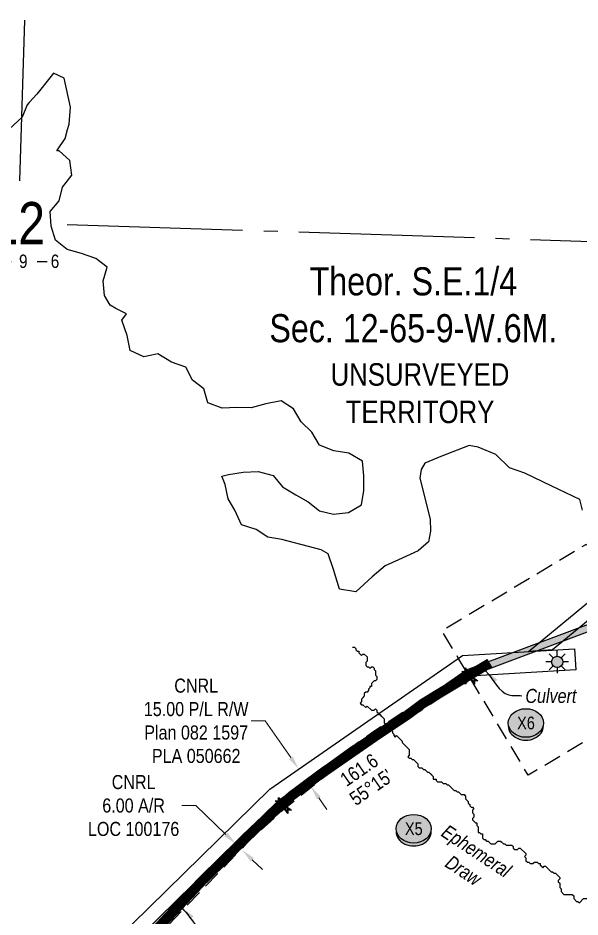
# Model space of a CAD drawing. Extents: x 355593 to 361635, y 6051593 to 6055416.
# Drawn here: x 356541 to 356941, y 6053245 to 6053885 of the extents above; entities that cross this region are included whole.
import ezdxf
from ezdxf.enums import TextEntityAlignment as Align

# ---------------------------------------------------------------- set-up
doc = ezdxf.new("R2010")
doc.units = 0
doc.header["$LTSCALE"] = 5
doc.header["$PDMODE"] = 34
doc.header["$PDSIZE"] = 0.03
for name, pattern in [('foc-ACCESSROAD', [3.75, 2.5, -1.25]), ('foc-QUARTERLINE', [33, 25, -3, 2, -3]), ('foc-TOPO-ephemeral', [6.25, 3.125, -0.625, 0.625, -0.625, 0.625, -0.625])]:
    doc.linetypes.add(name, pattern=pattern)
doc.layers.get('Defpoints').update_dxf_attribs({"color": 9})
for name, color, linetype in [('10', 1, 'Continuous'), ('9', 3, 'Continuous'), ('AS-ROADS', 254, 'Continuous'), ('C-AR', 13, 'foc-ACCESSROAD'), ('C-RW', 13, 'Continuous'), ('C-SYMBOL', 7, 'Continuous'), ('C-WS', 13, 'foc-ACCESSROAD'), ('C-WS-S', 8, 'Continuous'), ('L-BD', 7, 'Continuous'), ('L-MON', 1, 'Continuous'), ('L-QSEC', 8, 'foc-QUARTERLINE'), ('L-SECLBL', 7, 'Continuous'), ('L-UNS-T', 3, 'Continuous'), ('P-CROSSINGS', 250, 'Continuous'), ('P-PROPOSED', 10, 'Continuous'), ('P-PROPOSED-H', 21, 'Continuous'), ('T-DRAW', 143, 'foc-TOPO-ephemeral'), ('T-WATER-T', 170, 'Continuous'), ('WETLAND', 143, 'Continuous')]:
    doc.layers.add(name, color=color, linetype=linetype)
for name, color, linetype, lineweight in [('AS-GENERAL', 48, 'Continuous', 18), ('C-AR-T', 13, 'Continuous', 9), ('C-RW-T', 13, 'Continuous', 9), ('T-TEXT', 48, 'Continuous', 18)]:
    doc.layers.add(name, color=color, linetype=linetype, lineweight=lineweight)
doc.styles.add('175L', font='ARIALN.TTF', dxfattribs={"height": 20})
doc.styles.add('80CG', font='ARIALN.TTF', dxfattribs={"height": 10})
doc.styles.add('80L', font='ARIALN.TTF', dxfattribs={"height": 10})
doc.styles.add('80LS', font='ARIALNI.TTF', dxfattribs={"height": 10})
doc.styles.add('Crossing', font='ARIALN.TTF', dxfattribs={"height": 10})
doc.styles.add('foc-LtypeFont', font='ARIALN.TTF', dxfattribs={"height": 7.35})
doc.styles.add('SIMPLEX', font='ARIALN.TTF')
doc.linetypes.add('foc-TOPO-flowdirection-NOLINE', pattern='A,0,[">",foc-LtypeFont,S=0.3,R=0,X=0,Y=-0.945],-20,[">",foc-LtypeFont,S=0.3,R=0,X=0,Y=-0.945],0', length=20)
doc.dimstyles.new('Compass 5 000', dxfattribs={"dimscale": 5, "dimtxt": 9, "dimasz": 2, "dimexe": 0.2, "dimexo": 0.0625, "dimgap": 0.5, "dimtad": 0, "dimtih": 1, "dimtoh": 1, "dimzin": 0, "dimdsep": 46, "dimtxsty": '80CG', "dimcen": 0.1, "dimse1": 1, "dimse2": 1, "dimclrd": 256, "dimclrt": 256, "dimaunit": 1, "dimadec": 4, "dimazin": 0, "dimtfac": 0.06, "dimtofl": 0, "dimtmove": 0, "dimatfit": 1, "dimfxl": 0.2, "dimtolj": 1, "dimtzin": 0, "dimlwd": -1, "dimarcsym": 0})

# ---------------------------------------------------------------- blocks, each defined once
blk = doc.blocks.new('L-SECLBL')
at = {"layer": '9', "color": 7}
for p, q in [((-5.08, -27.83), (-12.29, -27.83)), ((20.7, -27.83), (13.5, -27.83))]:
    blk.add_line(p, q, dxfattribs=at)
at = {"layer": '10', "color": 2, "style": 'SIMPLEX'}
blk.add_attdef('SEC', text='', height=30, dxfattribs=at).set_placement((0, 0), align=Align.MIDDLE)
at = {"layer": '10', "color": 5, "style": '80L'}
blk.add_attdef('TWP', text='', height=9.5, dxfattribs=at).set_placement((-14.43, -27.37), align=Align.MIDDLE_RIGHT)
blk.add_attdef('RGE', text='', height=9.5, dxfattribs=at).set_placement((3.62, -27.37), align=Align.MIDDLE_CENTER)
blk.add_attdef('MER', text='', height=9.5, dxfattribs=at).set_placement((23.17, -27.37), align=Align.MIDDLE_LEFT)
blk = doc.blocks.new('*D424')
at = {"layer": 'C-AR-T', "transparency": 16777216}
for p, q in [((356667.64, 6053324.7), (356657.64, 6053324.7)), ((356689.03, 6053304.18), (356667.64, 6053324.7)), ((356707.78, 6053286.18), (356715, 6053279.25))]:
    blk.add_line(p, q, dxfattribs=at)
for points in [[(356690.18, 6053305.38), (356687.87, 6053302.97), (356696.24, 6053297.25)], [(356708.94, 6053287.38), (356706.63, 6053284.97), (356700.57, 6053293.1)]]:
    blk.add_solid(points, dxfattribs=at)
at = {"layer": 'Defpoints', "color": 0, "transparency": 16777216}
for p in [(356695.84, 6053296.84), (356700.17, 6053292.68), (356700.57, 6053293.1)]:
    blk.add_point(p, dxfattribs=at)
at = {"layer": 'C-AR-T', "transparency": 16777216, "insert": (356623.34, 6053324.7), "char_height": 10, "attachment_point": 5, "style": '80CG'}
blk.add_mtext('\\A1;CNRL\\P6.00 A/R\\PLOC 100176', dxfattribs=at)
blk = doc.blocks.new('*D437')
at = {"layer": 'C-RW-T', "transparency": 16777216}
for p, q in [((356716.94, 6053384.98), (356706.94, 6053384.98)), ((356735.16, 6053358.83), (356716.94, 6053384.98)), ((356755.14, 6053330.14), (356760.86, 6053321.94))]:
    blk.add_line(p, q, dxfattribs=at)
for points in [[(356736.52, 6053359.79), (356733.79, 6053357.88), (356740.87, 6053350.63)], [(356756.51, 6053331.09), (356753.78, 6053329.19), (356749.43, 6053338.35)]]:
    blk.add_solid(points, dxfattribs=at)
at = {"layer": 'Defpoints', "color": 0, "transparency": 16777216}
for p in [(356769.33, 6053370.45), (356777.89, 6053358.17), (356740.87, 6053350.63)]:
    blk.add_point(p, dxfattribs=at)
at = {"layer": 'C-RW-T', "transparency": 16777216, "insert": (356667.86, 6053384.98), "char_height": 10, "attachment_point": 5, "style": '80CG'}
blk.add_mtext('\\A1;CNRL\\P15.00 P/L R/W\\PPlan 082 1597\\PPLA 050662', dxfattribs=at)
blk = doc.blocks.new('GAS')
h = blk.add_hatch(color=255)
h.dxf.hatch_style = 1
edge = h.paths.add_edge_path()
edge.add_arc((0, 0), 0.9, 0, 360)
for p, q in [((0, 0.81), (0, 1.62)), ((-0.81, 0), (-1.62, 0)), ((-0.57, 0.57), (-1.14, 1.14)), ((0.57, 0.57), (1.14, 1.14)), ((1.62, 0), (0.81, 0)), ((-0.57, -0.57), (-1.14, -1.14)), ((0, -0.81), (0, -1.62)), ((1.14, -1.14), (0.57, -0.57))]:
    blk.add_line(p, q)
blk.add_circle((0, 0), 0.8)
blk = doc.blocks.new('xing2')
h = blk.add_hatch(color=50)
h.dxf.hatch_style = 1
edge = h.paths.add_edge_path()
edge.add_ellipse((0, 0), major_axis=(-12.5, 0), ratio=0.816297, start_angle=0, end_angle=360)
h = blk.add_hatch(color=250)
h.dxf.hatch_style = 1
edge = h.paths.add_edge_path()
edge.add_ellipse((0, -2.05), major_axis=(-12.5, 0), ratio=0.816297, start_angle=0, end_angle=180)
edge.add_line((12.5, -2.05), (12.5, 0))
edge.add_ellipse((0, 0), major_axis=(-12.5, 0), ratio=0.816297, start_angle=0, end_angle=180, ccw=False)
edge.add_line((-12.5, 0), (-12.5, -2.05))
at = {"color": 250}
blk.add_ellipse((0, 0), major_axis=(-12.5, 0), ratio=0.816297, dxfattribs=at)
blk.add_ellipse((0, -2.05), major_axis=(-12.5, 0), ratio=0.816297, start_param=0, end_param=3.141593, dxfattribs=at)
at = {"color": 250, "style": 'Crossing'}
blk.add_attdef('CROSSING', text='', height=9, dxfattribs=at).set_placement((0.09, 0.02), align=Align.MIDDLE_CENTER)
at = {"color": 250, "style": 'Crossing', "flags": 1}
for tag, p in [('OWNER', (0.09, -12.49)), ('DESCRIPTION', (0.09, -25.77)), ('LOCATION', (0.09, -39.3)), ('DWG_REF', (0.09, -52.84))]:
    blk.add_attdef(tag, text='', height=9, dxfattribs=at).set_placement(p, align=Align.MIDDLE_CENTER)
blk = doc.blocks.new('TEMP')
h = blk.add_hatch(color=255)
h.dxf.hatch_style = 1
h.paths.add_polyline_path([(0, 0.25), (-0.67, 1.15), (-0.67, 0.67), (-1.15, 0.67), (-0.25, 0), (-1.15, -0.67), (-0.67, -0.67), (-0.67, -1.15), (0, -0.25), (0.67, -1.15), (0.67, -0.67), (1.15, -0.67), (0.25, 0), (1.15, 0.67), (0.67, 0.67), (0.67, 1.15)])
h.paths.add_polyline_path([(0.57, 0.85), (0.57, 0.57), (0.85, 0.57), (0.08, 0), (0.85, -0.57), (0.57, -0.57), (0.57, -0.85), (0, -0.08), (-0.57, -0.85), (-0.57, -0.57), (-0.85, -0.57), (-0.08, 0), (-0.85, 0.57), (-0.57, 0.57), (-0.57, 0.85), (0, 0.08)], flags=16)
h = blk.add_hatch(color=1)
h.dxf.hatch_style = 1
h.paths.add_polyline_path([(0, 0.08), (-0.57, 0.85), (-0.57, 0.57), (-0.85, 0.57), (-0.08, 0), (-0.85, -0.57), (-0.57, -0.57), (-0.57, -0.85), (0, -0.08), (0.57, -0.85), (0.57, -0.57), (0.85, -0.57), (0.08, 0), (0.85, 0.57), (0.57, 0.57), (0.57, 0.85)])
at = {"color": 1}
for p, q in [((-0.08, 0), (0.08, 0)), ((0, 0.08), (0, -0.08))]:
    blk.add_line(p, q, dxfattribs=at)
at = {"color": 255, "flags": 128}
blk.add_lwpolyline([(-0.25, 0), (-1.15, 0.67), (-0.67, 0.67), (-0.67, 1.15), (0, 0.25), (0.67, 1.15), (0.67, 0.67), (1.15, 0.67), (0.25, 0), (1.15, -0.67), (0.67, -0.67), (0.67, -1.15), (0, -0.25), (-0.67, -1.15), (-0.67, -0.67), (-1.15, -0.67)], close=True, dxfattribs=at)
at = {"color": 1, "flags": 128}
blk.add_lwpolyline([(-0.08, 0), (-0.85, 0.57), (-0.57, 0.57), (-0.57, 0.85), (0, 0.08), (0.57, 0.85), (0.57, 0.57), (0.85, 0.57), (0.08, 0), (0.85, -0.57), (0.57, -0.57), (0.57, -0.85), (0, -0.08), (-0.57, -0.85), (-0.57, -0.57), (-0.85, -0.57)], close=True, dxfattribs=at)

msp = doc.modelspace()

# ---------------------------------------------------------------- hatches: boundary and pattern name
at = {"layer": 'P-PROPOSED-H'}
h = msp.add_hatch(color=256, dxfattribs=at)
h.dxf.hatch_style = 1
h.paths.add_polyline_path([(358890.644, 6054837.913), (358775.776, 6054680.894), (358719.363, 6054595.314), (358720.642, 6054582.102), (358726.752, 6054444.2), (358706.763, 6054443.653), (358700.924, 6054575.443), (358552.306, 6054439.338), (358502.568, 6054408.773), (358321.722, 6054350.661), (358060.822, 6054305.104), (357878.506, 6054313.182), (357834.693, 6054308.537), (357405.628, 6054132.847), (357201.32, 6054051.822), (357181.661, 6054011.606), (357181.705, 6053981.57), (357208.46, 6053935.181), (357209.254, 6053873.111), (357175.646, 6053813.023), (357155.589, 6053713.558), (357155.871, 6053613.069), (357120.248, 6053539.783), (356976.329, 6053459.385), (356862.534, 6053416.883), (356729.817, 6053324.812), (356485.668, 6053085.555), (356387.542, 6052979.833), (356315.907, 6052954.251), (356311.858, 6052958.113), (356384.71, 6052984.129), (356482.085, 6053089.042), (356726.621, 6053328.678), (356860.199, 6053421.347), (356974.224, 6053463.934), (357116.439, 6053543.381), (357150.87, 6053614.213), (357150.589, 6053714.05), (357170.901, 6053814.779), (357204.239, 6053874.384), (357203.479, 6053933.813), (357176.708, 6053980.229), (357176.661, 6054012.759), (357197.679, 6054055.755), (357403.759, 6054137.483), (357833.458, 6054313.432), (357878.352, 6054318.192), (358060.499, 6054310.122), (358320.522, 6054355.526), (358500.465, 6054413.348), (358549.282, 6054443.347), (358705.443, 6054586.36), (358711.539, 6054448.784), (358721.533, 6054449.058), (358715.654, 6054581.751), (358714.218, 6054596.591), (358771.67, 6054683.747), (358889.198, 6054844.402), (359006.559, 6054780.171), (359037.105, 6054799.378), (359044.215, 6054812.219), (359048.588, 6054809.798), (359040.855, 6054795.831), (359006.734, 6054774.377)])

# ---------------------------------------------------------------- linework, layer by layer
at = {"layer": 'AS-GENERAL', "const_width": 1.5, "flags": 128}
msp.add_lwpolyline([(356870.727, 6053426.238), (356874.014, 6053420.335)], dxfattribs=at)
at = {"layer": 'AS-ROADS', "const_width": 7, "flags": 128}
msp.add_lwpolyline([(356525.241, 6053144.056), (356559.112, 6053180.488), (356571.494, 6053190.522), (356576.62, 6053192.706), (356592.17, 6053195.932), (356599.031, 6053197.901), (356605.453, 6053201.361), (356614.716, 6053209.319), (356645.66, 6053243.018), (356655.426, 6053253.363), (356672.328, 6053271.364), (356685.888, 6053284.545), (356702.27, 6053300.786), (356714.802, 6053312.706), (356735.779, 6053331.681), (356757.908, 6053348.176), (356763.012, 6053351.666), (356778.55, 6053362.905), (356818.013, 6053389.088), (356828.894, 6053397.202), (356839.549, 6053403.769), (356876.822, 6053426.182)], dxfattribs=at)
at = {"layer": 'C-AR', "flags": 128}
msp.add_lwpolyline([(356316.688, 6052951.421), (356313.217, 6052947.875), (356308.832, 6052952.045), (356312.314, 6052955.574), (356317.306, 6052960.633), (356328.237, 6052969.738), (356338.663, 6052975.681), (356346.936, 6052979.998), (356361.62, 6052987.662), (356374.024, 6052995.83), (356391.855, 6053009.574), (356452.901, 6053074.408), (356522.401, 6053144.944), (356533.39, 6053156.096), (356555.867, 6053180.709), (356568.798, 6053192.351), (356575.403, 6053194.695), (356586.307, 6053198.566), (356603.464, 6053203.511), (356611.934, 6053209.587), (356617.888, 6053213.858), (356626.72, 6053224.149), (356643.767, 6053244.011), (356699.782, 6053302.378), (356723.579, 6053324.319), (356750.961, 6053346.447), (356793.553, 6053377.178), (356841.434, 6053408.253), (356860.261, 6053419.773), (356862.102, 6053416.687), (356863.356, 6053414.586), (356844.626, 6053403.173), (356801.136, 6053374.948), (356796.967, 6053372.11), (356788.901, 6053366.424), (356754.603, 6053341.678), (356727.501, 6053319.776), (356703.973, 6053298.086), (356648.217, 6053239.985), (356621.969, 6053209.404), (356606.122, 6053198.033), (356597.754, 6053195.622), (356588.141, 6053192.853), (356571.926, 6053187.096), (356560.098, 6053176.448), (356537.742, 6053151.967), (356522.122, 6053136.114), (356457.222, 6053070.247), (356395.894, 6053005.114), (356379.285, 6052992.313), (356378.371, 6052991.496), (356377.676, 6052991.073), (356364.666, 6052982.486), (356341.537, 6052970.413), (356331.668, 6052964.788), (356321.401, 6052956.236), (356319.326, 6052954.117), (356316.688, 6052951.421)], close=True, dxfattribs=at)
at = {"layer": 'C-RW'}
msp.add_lwpolyline([(357203.479, 6053933.813), (357204.239, 6053874.384), (357170.901, 6053814.779), (357150.589, 6053714.05), (357151.278, 6053647.088), (357128.664, 6053590.044), (357106.61, 6053551.247), (356968.363, 6053474.218), (356921.336, 6053435.417), (356921.336, 6053435.417), (356904.403, 6053434.406), (356962.702, 6053482.508), (357098.637, 6053558.249), (357140.738, 6053663.988), (357140.722, 6053715.691), (357161.411, 6053818.291), (357194.209, 6053876.93), (357193.516, 6053931.078)], dxfattribs=at)
msp.add_lwpolyline([(356348.936, 6052922.745), (356303.761, 6052965.836), (356379.046, 6052992.721), (356474.919, 6053096.016), (356720.228, 6053336.41), (356857.442, 6053431.601), (356937.151, 6053436.361), (356938.045, 6053421.393), (356862.534, 6053416.883), (356729.817, 6053324.812), (356485.668, 6053085.555), (356387.542, 6052979.833), (356335.876, 6052961.382), (356333.686, 6052951.107), (356355.836, 6052929.979), (356348.936, 6052922.745)], close=True, dxfattribs=at)
at = {"layer": 'C-WS', "flags": 128}
msp.add_lwpolyline([(356968.694, 6053472.18), (356978.943, 6053455.004), (357007.116, 6053407.793), (356904.096, 6053346.316), (356863.356, 6053414.586), (356862.102, 6053416.687), (356860.261, 6053419.773), (356854.104, 6053430.089), (356842.619, 6053449.336), (356945.64, 6053510.813), (356968.694, 6053472.18)], close=True, dxfattribs=at)
at = {"layer": 'L-QSEC'}
for p, q in [((356566.674, 6054543.315), (356542.171, 6053769.358)), ((356575.996, 6053738.252), (357344.163, 6053713.321))]:
    msp.add_line(p, q, dxfattribs=at)
at = {"layer": 'T-DRAW', "flags": 128}
msp.add_lwpolyline([(356779, 6053437.5), (356780.5, 6053437.5), (356781.5, 6053436.5), (356781.5, 6053435.5), (356782.5, 6053434.5), (356783.5, 6053434.5), (356783.5, 6053433.5), (356785.5, 6053431.5), (356786.5, 6053432.5), (356787.5, 6053432.5), (356789.5, 6053430.5), (356789.5, 6053427.5), (356788.5, 6053426.5), (356788.5, 6053424.5), (356789.5, 6053423.5), (356790.5, 6053423.5), (356791.5, 6053422.5), (356792.5, 6053423.5), (356793.5, 6053423.5), (356794.5, 6053422.5), (356794.5, 6053421.5), (356795.5, 6053420.5), (356795.5, 6053417.5), (356796.5, 6053416.5), (356796.5, 6053414.5), (356795.5, 6053413.5), (356794.5, 6053413.5), (356792.5, 6053411.5), (356792.5, 6053409.5), (356791.5, 6053409.5), (356791.5, 6053408.5), (356790.5, 6053407.5), (356790.5, 6053406.5), (356789.5, 6053405.5), (356788.5, 6053405.5), (356787.5, 6053404.5), (356787.5, 6053402.5), (356785.5, 6053400.5), (356785.5, 6053398.5), (356784.5, 6053397.5), (356785.5, 6053396.5), (356786.5, 6053396.5), (356788.5, 6053394.5), (356789.5, 6053395.5), (356792.5, 6053392.5), (356794.5, 6053392.5), (356795.5, 6053393.5), (356796.5, 6053392.5), (356796.5, 6053391.5), (356797.5, 6053390.5), (356797.5, 6053389.5), (356798.5, 6053389.5), (356801.5, 6053386.5), (356801.5, 6053383.5), (356803.197, 6053381.803), (356806.789, 6053378.211), (356807.5, 6053377.5), (356807.5, 6053376.5), (356808.5, 6053375.5), (356808.5, 6053374.5), (356809.5, 6053373.5), (356810.5, 6053374.5), (356814.5, 6053370.5), (356814.5, 6053369.5), (356819.5, 6053364.5), (356819.5, 6053360.5), (356818.5, 6053359.5), (356819.5, 6053358.5), (356820.5, 6053358.5), (356821.5, 6053357.5), (356822.5, 6053357.5), (356825.5, 6053354.5), (356825.5, 6053352.5), (356826.5, 6053351.5), (356828.5, 6053351.5), (356829.5, 6053350.5), (356830.5, 6053350.5), (356832.5, 6053348.5), (356833.5, 6053348.5), (356836.5, 6053345.5), (356836.5, 6053343.5), (356838.5, 6053343.5), (356838.5, 6053342.5), (356839.5, 6053341.5), (356842.5, 6053341.5), (356843.5, 6053340.5), (356845.5, 6053340.5), (356846.5, 6053339.5), (356847.5, 6053339.5), (356851.5, 6053335.5), (356852.5, 6053335.5), (356853.5, 6053334.5), (356854.5, 6053334.5), (356856.5, 6053332.5), (356858.5, 6053332.5), (356859.5, 6053331.5), (356859.5, 6053329.5), (356861.5, 6053327.5), (356861.5, 6053326.5), (356862.5, 6053325.5), (356862.5, 6053324.5), (356863.5, 6053323.5), (356864.5, 6053323.5), (356865.5, 6053322.5), (356864.5, 6053321.5), (356864.5, 6053319.5), (356865.5, 6053318.5), (356865.5, 6053316.5), (356864.5, 6053315.5), (356864.5, 6053314.5), (356866.5, 6053312.5), (356867.5, 6053312.5), (356867.5, 6053310.5), (356868.5, 6053309.5), (356868.5, 6053305.5), (356869.5, 6053305.5), (356870.5, 6053304.5), (356871.5, 6053304.5), (356871.5, 6053301.5), (356872.5, 6053300.5), (356873.5, 6053300.5), (356874.5, 6053299.5), (356875.5, 6053299.5), (356877.5, 6053297.5), (356880.5, 6053297.5), (356882.5, 6053299.5), (356884.5, 6053299.5), (356886.5, 6053297.5), (356887.5, 6053297.5), (356888.5, 6053296.5), (356892.5, 6053296.5), (356893.5, 6053295.5), (356893.5, 6053294.5), (356894.5, 6053293.5), (356896.5, 6053293.5), (356897.5, 6053294.5), (356898.5, 6053294.5), (356902.5, 6053290.5), (356902.5, 6053289.5), (356901.5, 6053288.5), (356902.5, 6053287.5), (356902.5, 6053285.5), (356903.5, 6053284.5), (356904.5, 6053284.5), (356905.5, 6053283.5), (356907.5, 6053283.5), (356908.5, 6053284.5), (356910.5, 6053284.5), (356911.5, 6053283.5), (356912.5, 6053283.5), (356912.5, 6053282.5), (356914.5, 6053280.5), (356915.5, 6053281.5), (356916.5, 6053281.5), (356920.5, 6053277.5), (356921.5, 6053277.5), (356922.5, 6053276.5), (356923.5, 6053276.5), (356926.5, 6053273.5), (356926.5, 6053272.5), (356925.5, 6053271.5), (356925.5, 6053270.5), (356926.5, 6053269.5), (356926.5, 6053266.5), (356927.5, 6053265.5), (356927.5, 6053263.5), (356929.5, 6053261.5), (356935.5, 6053261.5), (356936.5, 6053260.5), (356936.5, 6053258.5), (356938.5, 6053256.5), (356939.5, 6053256.5), (356940.5, 6053255.5), (356943.5, 6053258.5), (356946.5, 6053258.5), (356947.5, 6053257.5), (356948.5, 6053257.5), (356950.5, 6053255.5), (356951.5, 6053255.5), (356952.5, 6053256.5), (356958.5, 6053256.5), (356959.5, 6053255.5), (356960.5, 6053255.5), (356961.5, 6053256.5), (356963.5, 6053256.5), (356965.5, 6053258.5), (356966.5, 6053258.5), (356968.5, 6053256.5), (356970.5, 6053258.5), (356970.5, 6053260.5), (356971.5, 6053261.5), (356971.5, 6053262.5), (356972.5, 6053263.5), (356976.5, 6053263.5), (356976.5, 6053262.5), (356975.5, 6053261.5), (356975.5, 6053259.5), (356977.5, 6053257.5), (356977.5, 6053255.5), (356979.5, 6053253.5), (356979.5, 6053251.5), (356980.5, 6053251.5), (356982.5, 6053249.5), (356982.5, 6053248.5)], dxfattribs=at)
at = {"layer": 'T-DRAW', "linetype": 'foc-TOPO-flowdirection-NOLINE', "flags": 128}
msp.add_lwpolyline([(356783.5, 6053434.5), (356783.5, 6053433.5), (356785.5, 6053431.5), (356786.5, 6053432.5), (356787.5, 6053432.5), (356789.5, 6053430.5), (356789.5, 6053427.5), (356788.5, 6053426.5), (356788.5, 6053424.5), (356789.5, 6053423.5), (356790.5, 6053423.5), (356791.5, 6053422.5), (356792.5, 6053423.5), (356793.5, 6053423.5), (356794.5, 6053422.5), (356794.5, 6053421.5), (356795.5, 6053420.5), (356795.5, 6053417.5), (356796.5, 6053416.5), (356796.5, 6053414.5), (356795.5, 6053413.5), (356794.5, 6053413.5), (356792.5, 6053411.5), (356792.5, 6053409.5), (356791.5, 6053409.5), (356791.5, 6053408.5), (356790.5, 6053407.5), (356790.5, 6053406.5), (356789.5, 6053405.5), (356788.5, 6053405.5), (356787.5, 6053404.5), (356787.5, 6053402.5), (356785.5, 6053400.5), (356785.5, 6053398.5), (356784.5, 6053397.5), (356785.5, 6053396.5), (356786.5, 6053396.5), (356788.5, 6053394.5), (356789.5, 6053395.5), (356792.5, 6053392.5), (356794.5, 6053392.5), (356795.5, 6053393.5), (356796.5, 6053392.5), (356796.5, 6053391.5), (356797.5, 6053390.5), (356797.5, 6053389.5), (356798.5, 6053389.5), (356801.5, 6053386.5), (356801.5, 6053383.5), (356803.197, 6053381.803), (356806.789, 6053378.211), (356807.5, 6053377.5), (356807.5, 6053376.5), (356808.5, 6053375.5), (356808.5, 6053374.5), (356809.5, 6053373.5), (356810.5, 6053374.5), (356814.5, 6053370.5), (356814.5, 6053369.5), (356819.5, 6053364.5), (356819.5, 6053360.5), (356818.5, 6053359.5), (356819.5, 6053358.5), (356820.5, 6053358.5), (356821.5, 6053357.5), (356822.5, 6053357.5), (356825.5, 6053354.5), (356825.5, 6053352.5), (356826.5, 6053351.5), (356828.5, 6053351.5), (356829.5, 6053350.5), (356830.5, 6053350.5), (356832.5, 6053348.5), (356833.5, 6053348.5), (356836.5, 6053345.5), (356836.5, 6053343.5), (356838.5, 6053343.5), (356838.5, 6053342.5), (356839.5, 6053341.5), (356842.5, 6053341.5), (356843.5, 6053340.5), (356845.5, 6053340.5), (356846.5, 6053339.5), (356847.5, 6053339.5), (356851.5, 6053335.5), (356852.5, 6053335.5), (356853.5, 6053334.5), (356854.5, 6053334.5), (356856.5, 6053332.5), (356858.5, 6053332.5), (356859.5, 6053331.5), (356859.5, 6053329.5), (356861.5, 6053327.5), (356861.5, 6053326.5), (356862.5, 6053325.5), (356862.5, 6053324.5), (356863.5, 6053323.5), (356864.5, 6053323.5), (356865.5, 6053322.5), (356864.5, 6053321.5), (356864.5, 6053319.5), (356865.5, 6053318.5), (356865.5, 6053316.5), (356864.5, 6053315.5), (356864.5, 6053314.5), (356866.5, 6053312.5), (356867.5, 6053312.5), (356867.5, 6053310.5), (356868.5, 6053309.5), (356868.5, 6053305.5), (356869.5, 6053305.5), (356870.5, 6053304.5), (356871.5, 6053304.5), (356871.5, 6053301.5), (356872.5, 6053300.5), (356873.5, 6053300.5), (356874.5, 6053299.5), (356875.5, 6053299.5), (356877.5, 6053297.5), (356880.5, 6053297.5), (356882.5, 6053299.5), (356884.5, 6053299.5), (356886.5, 6053297.5), (356887.5, 6053297.5), (356888.5, 6053296.5), (356892.5, 6053296.5), (356893.5, 6053295.5), (356893.5, 6053294.5), (356894.5, 6053293.5), (356896.5, 6053293.5), (356897.5, 6053294.5), (356898.5, 6053294.5), (356902.5, 6053290.5), (356902.5, 6053289.5), (356901.5, 6053288.5), (356902.5, 6053287.5), (356902.5, 6053285.5), (356903.5, 6053284.5), (356904.5, 6053284.5), (356905.5, 6053283.5), (356907.5, 6053283.5), (356908.5, 6053284.5), (356910.5, 6053284.5), (356911.5, 6053283.5), (356912.5, 6053283.5), (356912.5, 6053282.5), (356914.5, 6053280.5), (356915.5, 6053281.5), (356916.5, 6053281.5), (356920.5, 6053277.5), (356921.5, 6053277.5), (356922.5, 6053276.5), (356923.5, 6053276.5), (356926.5, 6053273.5), (356926.5, 6053272.5), (356925.5, 6053271.5), (356925.5, 6053270.5), (356926.5, 6053269.5), (356926.5, 6053266.5), (356927.5, 6053265.5), (356927.5, 6053263.5), (356929.5, 6053261.5), (356935.5, 6053261.5), (356936.5, 6053260.5), (356936.5, 6053258.5), (356938.5, 6053256.5), (356939.5, 6053256.5), (356940.5, 6053255.5), (356943.5, 6053258.5), (356946.5, 6053258.5), (356947.5, 6053257.5), (356948.5, 6053257.5), (356950.5, 6053255.5), (356951.5, 6053255.5), (356952.5, 6053256.5), (356958.5, 6053256.5), (356959.5, 6053255.5), (356960.5, 6053255.5), (356961.5, 6053256.5), (356963.5, 6053256.5), (356965.5, 6053258.5), (356966.5, 6053258.5), (356968.5, 6053256.5), (356970.5, 6053258.5), (356970.5, 6053260.5), (356971.5, 6053261.5), (356971.5, 6053262.5), (356972.5, 6053263.5), (356976.5, 6053263.5), (356976.5, 6053262.5), (356975.5, 6053261.5), (356975.5, 6053259.5), (356977.5, 6053257.5), (356977.5, 6053255.5), (356979.5, 6053253.5), (356979.5, 6053251.5), (356980.5, 6053251.5), (356982.5, 6053249.5), (356982.5, 6053248.5)], dxfattribs=at)
at = {"layer": 'WETLAND', "flags": 128}
msp.add_lwpolyline([(356942.658, 6053534.891), (356940.872, 6053542.62), (356920.956, 6053552.057), (356901.654, 6053561.204), (356890.84, 6053565.111), (356881.055, 6053574.562), (356868.429, 6053579.776), (356862.06, 6053580.834), (356841.934, 6053573.091), (356830.599, 6053568.336), (356827.957, 6053563.885), (356826.89, 6053557.757), (356834.303, 6053528.549), (356834.614, 6053520.062), (356833.098, 6053512.469), (356825.831, 6053505.913), (356811.752, 6053499.603), (356802.297, 6053495.4), (356793.12, 6053487.465), (356781.567, 6053476.723), (356769.853, 6053478.597), (356765.616, 6053492.807), (356761.885, 6053503.898), (356756.822, 6053506.769), (356728.766, 6053513.991), (356718.902, 6053515.59), (356710.427, 6053521.273), (356700.211, 6053524.539), (356695.418, 6053534.842), (356690.542, 6053542.874), (356688.441, 6053553.286), (356686.177, 6053559.147), (356690.832, 6053560.323), (356701.228, 6053562.012), (356711.993, 6053562.447), (356722.638, 6053559.58), (356729.371, 6053551.48), (356738.672, 6053545.767), (356747.589, 6053540.895), (356755.622, 6053534.402), (356765.455, 6053531.977), (356776.25, 6053533.238), (356785.543, 6053538.687), (356787.157, 6053548.964), (356787.12, 6053559.301), (356786.257, 6053569.668), (356776.543, 6053575.395), (356765.854, 6053577.024), (356755.667, 6053581.116), (356750.218, 6053590.409), (356742.628, 6053597.713), (356737.179, 6053607.007), (356728.291, 6053612.704), (356717.466, 6053610.618), (356707.024, 6053607.69), (356696.703, 6053608.066), (356686.351, 6053607.615), (356676.149, 6053611.294), (356673.207, 6053621.323), (356665.16, 6053627.403), (356660.536, 6053636.667), (356650.334, 6053640.345), (356640.621, 6053646.073), (356636.322, 6053645.163), (356630.622, 6053643.956), (356620.863, 6053648.445), (356618.777, 6053659.27), (356615.038, 6053670.155), (356618.366, 6053674.559), (356612.5, 6053677.5), (356610.735, 6053678.459), (356606.616, 6053680.698), (356602.637, 6053687.68), (356601.774, 6053698.047), (356604.611, 6053707.866), (356596.564, 6053713.946), (356586.363, 6053717.625), (356578.753, 6053719.746), (356576.131, 6053720.477), (356567.686, 6053726.986), (356564.744, 6053737.015), (356563.881, 6053747.381), (356570.359, 6053755.001), (356572.784, 6053764.834), (356575.284, 6053768.078), (356579.292, 6053773.279), (356578.016, 6053783.661), (356575.263, 6053786.156), (356570.412, 6053790.552), (356568.792, 6053790.671), (356574.528, 6053799.294), (356576.363, 6053805.877), (356577.38, 6053809.525), (356578.443, 6053821.682), (356574.026, 6053842.307), (356566.301, 6053845.895), (356564.567, 6053843.685), (356554.384, 6053830.826), (356548.923, 6053824.958), (356547.5, 6053823.428), (356544.081, 6053814.664), (356531.894, 6053803.532)], dxfattribs=at)

# ---------------------------------------------------------------- block references
at = {"layer": 'C-WS-S', "xscale": 4.998390000000006, "yscale": 4.998390000000006, "zscale": 4.998390000000006}
msp.add_blockref('GAS', (356924.759, 6053426.958), dxfattribs=at)
at = {"layer": 'L-MON', "xscale": 4.998390000000001, "yscale": 4.998390000000001, "zscale": 4.998390000000001}
for p in [(356862.534, 6053416.883), (356729.817, 6053324.812)]:
    msp.add_blockref('TEMP', p, dxfattribs=at)
at = {"layer": 'L-SECLBL', "xscale": 0.9996701900000002, "yscale": 0.9996701900000002, "zscale": 0.9996701900000002}
msp.add_blockref('L-SECLBL', (356541.222, 6053739.381), dxfattribs=at).add_auto_attribs({'SEC': '12', 'TWP': '65', 'RGE': '9', 'MER': '6'})
at = {"layer": 'P-CROSSINGS', "xscale": 0.9993561036840004, "yscale": 0.9993561036840004, "zscale": 0.9993561036840004}
msp.add_blockref('xing2', (356902.437, 6053383.471), dxfattribs=at).add_auto_attribs({'CROSSING': 'X6'})

# ---------------------------------------------------------------- texts
at = {"layer": 'C-SYMBOL', "color": 3, "insert": (356822.41, 6053707.742), "char_height": 19.99342, "width": 203.17543, "attachment_point": 2, "style": '175L'}
msp.add_mtext('Theor. S.E.1/4\\PSec. 12-65-9-W.6M.', dxfattribs=at)
at = {"layer": 'L-BD', "style": '80L'}
for s, p in [('161.6', (356783.784, 6053350.084)), ("55°15'", (356792.331, 6053337.764))]:
    msp.add_text(s, height=9.9968, rotation=34.7508, dxfattribs=at).set_placement(p, align=Align.MIDDLE)
at = {"layer": 'L-UNS-T', "color": 3, "insert": (356827.102, 6053618.059), "char_height": 15.99474, "attachment_point": 5, "style": '80L'}
msp.add_mtext_dynamic_manual_height_columns('UNSURVEYED TERRITORY', width=126.41375, gutter_width=47.5, heights=[0], dxfattribs=at)
at = {"layer": 'T-TEXT', "insert": (356920.247, 6053407.732), "char_height": 9.9967, "width": 36.81364, "attachment_point": 2, "style": '80LS'}
msp.add_mtext('Culvert', dxfattribs=at)

# ---------------------------------------------------------------- dimensions: what is measured, and where the dimension line sits
at = {"layer": 'C-AR-T'}
dim = msp.add_linear_dim(base=(356700.568, 6053293.101), p1=(356695.841, 6053296.835), p2=(356700.167, 6053292.684), angle=316.180019, text='CNRL\\P6.00 A/R\\PLOC 100176', dimstyle='Compass 5 000', dxfattribs=at)
dim.commit()
dim.dimension.update_dxf_attribs({"geometry": '*D424', "text_midpoint": (356623.339, 6053324.7), "dimtype": 161})
at = {"layer": 'C-RW-T'}
dim = msp.add_linear_dim(base=(356740.872, 6053350.629), p1=(356777.885, 6053358.169), p2=(356769.329, 6053370.452), angle=124.861604, text='CNRL\\P15.00 P/L R/W\\PPlan 082 1597\\PPLA 050662', dimstyle='Compass 5 000', dxfattribs=at)
dim.commit()
dim.dimension.update_dxf_attribs({"geometry": '*D437', "text_midpoint": (356667.856, 6053384.981), "dimtype": 161})

# ---------------------------------------------------------------- leaders
at = {"layer": 'T-TEXT', "path_type": 1}
for points in [[(356874.014, 6053420.335), (356890.279, 6053403.421), (356899.508, 6053402.889)], [(356657.731, 6053251.871), (356680.875, 6053229.156), (356688.854, 6053228.708)]]:
    msp.add_leader(points, dimstyle='Compass 5 000', override={"dimgap": 0.5, "dimtad": 0}, dxfattribs=at)

# ---------------------------------------------------------------- next in the draw order: texts
at = {"layer": 'T-WATER-T', "insert": (356846.622, 6053311.996), "char_height": 9.9943, "attachment_point": 1, "rotation": 326.587114, "style": '80L', "bg_fill": 3, "box_fill_scale": 1, "bg_fill_color": 256, "bg_fill_transparency": 0}
msp.add_mtext_dynamic_manual_height_columns('\\pi0.32816;{\\fArial Narrow|b0|i1|c0|p34;Ephemeral \\P\\pi14.587;Draw}', width=55.95223, gutter_width=49.95, heights=[0], dxfattribs=at)

# ---------------------------------------------------------------- next in the draw order: linework, layer by layer
at = {"layer": 'P-PROPOSED', "flags": 128}
msp.add_lwpolyline([(357208.46, 6053935.181), (357209.254, 6053873.111), (357175.646, 6053813.023), (357155.589, 6053713.558), (357155.871, 6053613.069), (357120.248, 6053539.783), (356976.329, 6053459.385), (356862.534, 6053416.883), (356729.817, 6053324.812), (356485.668, 6053085.555), (356387.542, 6052979.833), (356315.907, 6052954.251), (356311.858, 6052958.113), (356384.71, 6052984.129), (356482.085, 6053089.042), (356726.621, 6053328.678), (356860.199, 6053421.347), (356974.224, 6053463.934), (357116.439, 6053543.381), (357150.87, 6053614.213), (357150.589, 6053714.05), (357170.901, 6053814.779), (357204.239, 6053874.384), (357203.479, 6053933.813)], dxfattribs=at)

# ---------------------------------------------------------------- next in the draw order: block references
at = {"layer": 'P-CROSSINGS', "xscale": 0.999678, "yscale": 0.999678, "zscale": 0.999678}
msp.add_blockref('xing2', (356822.612, 6053308.221), dxfattribs=at).add_auto_attribs({'CROSSING': 'X5'})

doc.saveas('drawing.dxf')
